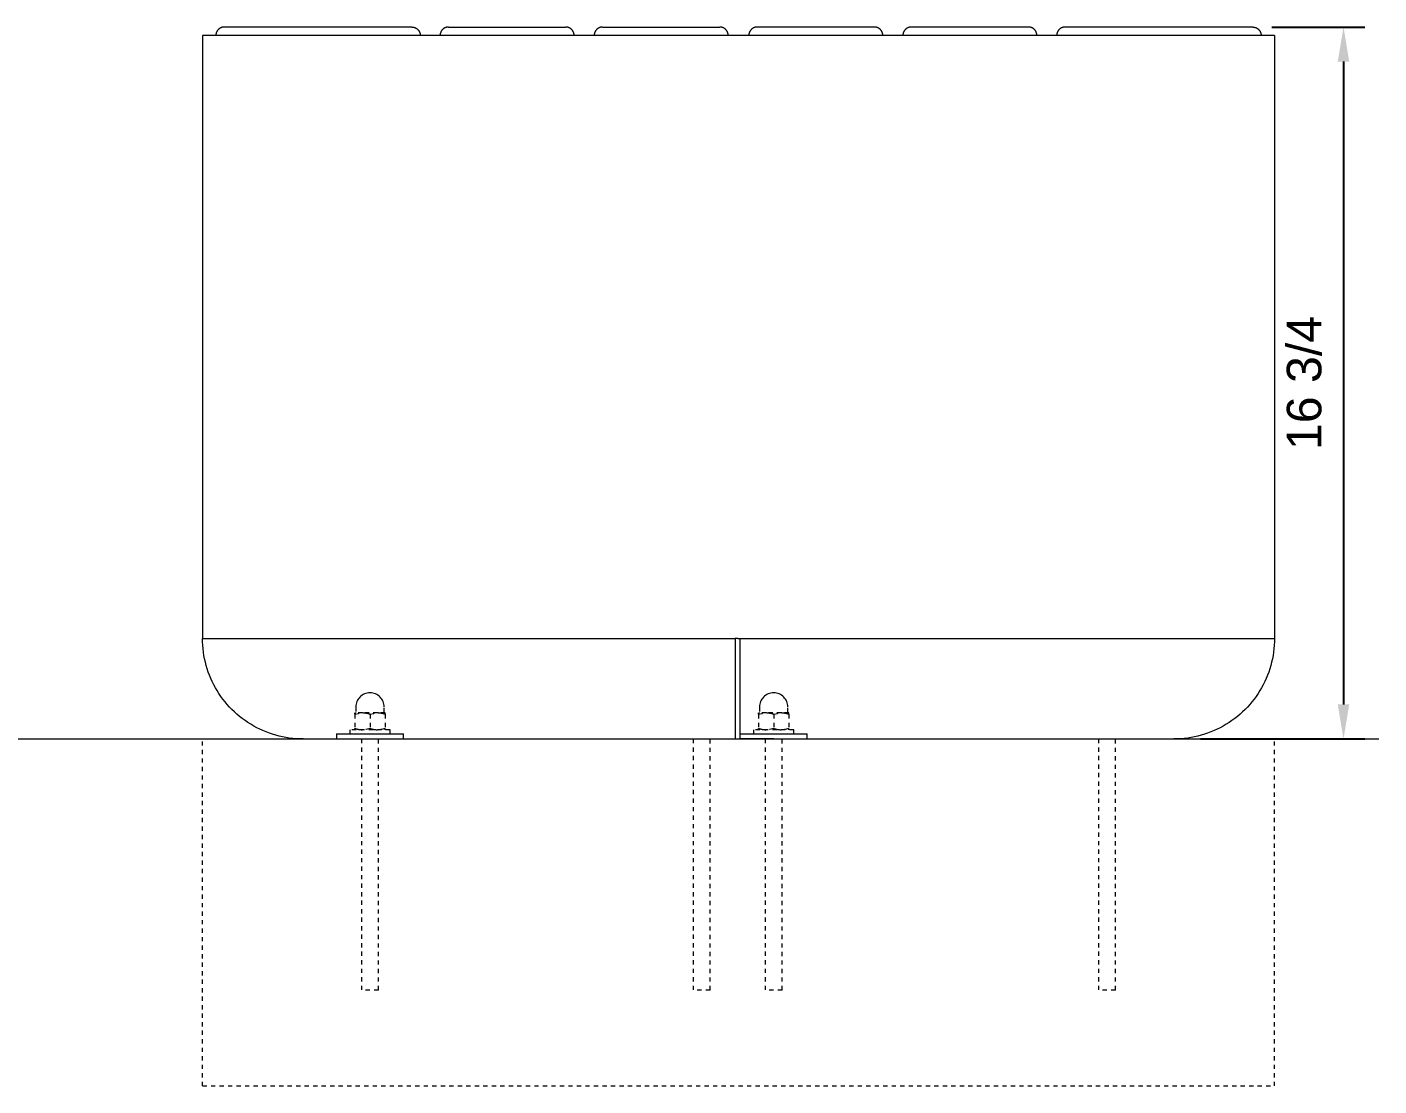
# Model space of a CAD drawing. Header units: inches. Extents: x -0.3 to 90.4, y 1.6 to 67.
# Drawn here: x 30.21 to 61.99, y 38.73 to 63.62 of the extents above; entities that cross this region are included whole.
import ezdxf

# ---------------------------------------------------------------- set-up
doc = ezdxf.new("R2010")
doc.units = ezdxf.units.IN
doc.linetypes.add('HIDDEN', pattern=[1.905, 1.27, -0.635])
for name, color, linetype, lineweight in [('ZANO_R', 7, 'Continuous', 0), ('ZANO_R_przerywana', 250, 'HIDDEN', 0), ('ZANO_W', 1, 'Continuous', 0)]:
    doc.layers.add(name, color=color, linetype=linetype, lineweight=lineweight)
doc.styles.get("Standard").update_dxf_attribs({"font": 'arial.ttf'})
doc.dimstyles.new('amerykanie', dxfattribs={"dimtxt": 50, "dimasz": 50, "dimexe": 0.5, "dimexo": 0.5, "dimgap": 1, "dimtad": 1, "dimdec": 0, "dimzin": 0, "dimlunit": 5, "dimtxsty": 'Standard', "dimcen": 0.09, "dimclrd": 1, "dimclre": 1, "dimclrt": 1, "dimazin": 0, "dimtfac": 1, "dimtdec": 0, "dimtmove": 0, "dimatfit": 3, "dimfxl": 1, "dimtzin": 0, "dimarcsym": 1})

# ---------------------------------------------------------------- blocks, each defined once
blk = doc.blocks.new('*D378')
at = {"layer": 'ZANO_W', "color": 1, "lineweight": -2}
for p, q in [((59.474, 63.62), (61.658, 63.62)), ((61.158, 62.807), (61.158, 47.698)), ((57.8, 46.886), (61.658, 46.886))]:
    blk.add_line(p, q, dxfattribs=at)
at = {"layer": 'ZANO_W', "color": 1}
for points in [[(61.293, 62.807), (61.022, 62.807), (61.158, 63.62)], [(61.022, 47.698), (61.293, 47.698), (61.158, 46.886)]]:
    blk.add_solid(points, dxfattribs=at)
at = {"layer": 'ZANO_W', "color": 1, "insert": (60.237, 55.253), "char_height": 0.8125, "attachment_point": 5, "rotation": 90}
blk.add_mtext('16 3/4', dxfattribs=at)

msp = doc.modelspace()

# ---------------------------------------------------------------- linework, layer by layer
at = {"layer": 'ZANO_R'}
for p, q in [((34.70695, 63.55705), (34.70245, 63.55206)), ((34.71162, 63.56188), (34.70695, 63.55705)), ((34.71645, 63.56655), (34.71162, 63.56188)), ((34.72144, 63.57105), (34.71645, 63.56655)), ((34.72659, 63.57539), (34.72144, 63.57105)), ((34.73187, 63.57954), (34.72659, 63.57539)), ((34.7373, 63.58351), (34.73187, 63.57954)), ((34.74285, 63.58729), (34.7373, 63.58351)), ((34.74853, 63.59088), (34.74285, 63.58729)), ((34.75434, 63.59427), (34.74853, 63.59088)), ((34.76025, 63.59747), (34.75434, 63.59427)), ((34.76627, 63.60046), (34.76025, 63.59747)), ((34.77239, 63.60324), (34.76627, 63.60046)), ((34.7786, 63.60581), (34.77239, 63.60324)), ((34.78489, 63.60817), (34.7786, 63.60581)), ((34.79127, 63.61031), (34.78489, 63.60817)), ((34.79771, 63.61224), (34.79127, 63.61031)), ((34.80421, 63.61394), (34.79771, 63.61224)), ((34.81076, 63.61542), (34.80421, 63.61394)), ((34.81737, 63.61667), (34.81076, 63.61542)), ((34.82401, 63.6177), (34.81737, 63.61667)), ((34.83068, 63.6185), (34.82401, 63.6177)), ((34.83738, 63.61908), (34.83068, 63.6185)), ((34.84409, 63.61942), (34.83738, 63.61908)), ((34.85082, 63.61954), (34.84409, 63.61942)), ((34.85099, 63.61954), (34.85082, 63.61954)), ((34.85105, 63.61954), (34.85099, 63.61954)), ((34.85108, 63.61954), (34.85105, 63.61954)), ((34.85134, 63.61954), (34.85108, 63.61954)), ((34.85142, 63.61954), (34.85134, 63.61954)), ((34.85174, 63.61954), (34.85142, 63.61954)), ((34.85189, 63.61954), (34.85174, 63.61954)), ((34.85226, 63.61954), (34.85189, 63.61954)), ((34.8525, 63.61954), (34.85226, 63.61954)), ((34.8529, 63.61954), (34.8525, 63.61954)), ((34.85325, 63.61954), (34.8529, 63.61954)), ((34.85366, 63.61954), (34.85325, 63.61954)), ((34.85413, 63.61954), (34.85366, 63.61954)), ((34.85454, 63.61954), (34.85413, 63.61954)), ((34.85515, 63.61954), (34.85454, 63.61954)), ((34.90097, 63.61954), (34.85515, 63.61954)), ((34.90826, 63.61954), (34.90097, 63.61954)), ((35.17433, 63.61954), (34.90826, 63.61954)), ((35.1932, 63.61954), (35.17433, 63.61954)), ((35.76866, 63.61954), (35.1932, 63.61954)), ((35.76946, 63.61954), (35.76866, 63.61954)), ((35.78491, 63.61954), (35.76946, 63.61954)), ((35.7856, 63.61954), (35.78491, 63.61954)), ((35.8013, 63.61954), (35.7856, 63.61954)), ((35.8019, 63.61954), (35.8013, 63.61954)), ((35.81782, 63.61954), (35.8019, 63.61954)), ((35.81834, 63.61954), (35.81782, 63.61954)), ((35.83449, 63.61954), (35.81834, 63.61954)), ((35.83493, 63.61954), (35.83449, 63.61954)), ((35.85129, 63.61954), (35.83493, 63.61954)), ((35.85166, 63.61954), (35.85129, 63.61954)), ((35.86823, 63.61954), (35.85166, 63.61954)), ((35.86854, 63.61954), (35.86823, 63.61954)), ((35.8853, 63.61954), (35.86854, 63.61954)), ((35.88556, 63.61954), (35.8853, 63.61954)), ((35.90252, 63.61954), (35.88556, 63.61954)), ((35.90274, 63.61954), (35.90252, 63.61954)), ((35.91986, 63.61954), (35.90274, 63.61954)), ((35.92005, 63.61954), (35.91986, 63.61954)), ((35.93735, 63.61954), (35.92005, 63.61954)), ((35.93752, 63.61954), (35.93735, 63.61954)), ((35.95497, 63.61954), (35.93752, 63.61954)), ((39.26026, 63.61954), (35.95497, 63.61954)), ((39.26026, 63.61954), (39.26698, 63.61942)), ((39.26698, 63.61942), (39.2737, 63.61908)), ((39.2737, 63.61908), (39.28039, 63.6185)), ((39.28039, 63.6185), (39.28707, 63.6177)), ((39.28707, 63.6177), (39.29371, 63.61667)), ((39.29371, 63.61667), (39.30031, 63.61542)), ((39.30031, 63.61542), (39.30687, 63.61394)), ((39.30687, 63.61394), (39.31337, 63.61224)), ((39.31337, 63.61224), (39.31981, 63.61031)), ((39.31981, 63.61031), (39.32619, 63.60817)), ((39.32619, 63.60817), (39.33248, 63.60581)), ((39.33248, 63.60581), (39.33869, 63.60324)), ((39.33869, 63.60324), (39.34481, 63.60046)), ((39.34481, 63.60046), (39.35083, 63.59747)), ((39.35083, 63.59747), (39.35674, 63.59427)), ((39.35674, 63.59427), (39.36254, 63.59088)), ((39.36254, 63.59088), (39.36823, 63.58729)), ((39.36823, 63.58729), (39.37378, 63.58351)), ((39.37378, 63.58351), (39.37921, 63.57954)), ((39.37921, 63.57954), (39.38449, 63.57539)), ((39.38449, 63.57539), (39.38963, 63.57105)), ((39.38963, 63.57105), (39.39462, 63.56655)), ((39.39462, 63.56655), (39.39946, 63.56188)), ((39.39946, 63.56188), (39.40413, 63.55705)), ((39.40413, 63.55705), (39.40863, 63.55206)), ((39.97651, 63.55705), (39.97201, 63.55206)), ((39.98118, 63.56188), (39.97651, 63.55705)), ((39.98601, 63.56655), (39.98118, 63.56188)), ((39.991, 63.57105), (39.98601, 63.56655)), ((39.99614, 63.57539), (39.991, 63.57105)), ((40.00143, 63.57954), (39.99614, 63.57539)), ((40.00685, 63.58351), (40.00143, 63.57954)), ((40.01241, 63.58729), (40.00685, 63.58351)), ((40.01809, 63.59088), (40.01241, 63.58729)), ((40.0239, 63.59427), (40.01809, 63.59088)), ((40.02981, 63.59747), (40.0239, 63.59427)), ((40.03583, 63.60046), (40.02981, 63.59747)), ((40.04195, 63.60324), (40.03583, 63.60046)), ((40.04816, 63.60581), (40.04195, 63.60324)), ((40.05445, 63.60817), (40.04816, 63.60581)), ((40.06082, 63.61031), (40.05445, 63.60817)), ((40.06726, 63.61224), (40.06082, 63.61031)), ((40.07377, 63.61394), (40.06726, 63.61224)), ((40.08032, 63.61542), (40.07377, 63.61394)), ((40.08693, 63.61667), (40.08032, 63.61542)), ((40.09357, 63.6177), (40.08693, 63.61667)), ((40.10024, 63.6185), (40.09357, 63.6177)), ((40.10694, 63.61908), (40.10024, 63.6185)), ((40.11365, 63.61942), (40.10694, 63.61908)), ((40.12037, 63.61954), (40.11365, 63.61942)), ((40.12037, 63.61954), (41.42422, 63.61954)), ((41.42422, 63.61954), (41.43173, 63.61954)), ((41.43173, 63.61954), (41.44583, 63.61954)), ((41.44583, 63.61954), (41.45334, 63.61954)), ((41.45334, 63.61954), (41.46745, 63.61954)), ((41.46745, 63.61954), (42.87628, 63.61954)), ((42.883, 63.61942), (42.87628, 63.61954)), ((42.88971, 63.61908), (42.883, 63.61942)), ((42.89641, 63.6185), (42.88971, 63.61908)), ((42.90308, 63.6177), (42.89641, 63.6185)), ((42.90973, 63.61667), (42.90308, 63.6177)), ((42.91633, 63.61542), (42.90973, 63.61667)), ((42.92289, 63.61394), (42.91633, 63.61542)), ((42.92939, 63.61224), (42.92289, 63.61394)), ((42.93583, 63.61031), (42.92939, 63.61224)), ((42.9422, 63.60817), (42.93583, 63.61031)), ((42.9485, 63.60581), (42.9422, 63.60817)), ((42.95471, 63.60324), (42.9485, 63.60581)), ((42.96082, 63.60046), (42.95471, 63.60324)), ((42.96684, 63.59747), (42.96082, 63.60046)), ((42.97276, 63.59427), (42.96684, 63.59747)), ((42.97856, 63.59088), (42.97276, 63.59427)), ((42.98424, 63.58729), (42.97856, 63.59088)), ((42.9898, 63.58351), (42.98424, 63.58729)), ((42.99522, 63.57954), (42.9898, 63.58351)), ((43.00051, 63.57539), (42.99522, 63.57954)), ((43.00565, 63.57105), (43.00051, 63.57539)), ((43.01064, 63.56655), (43.00565, 63.57105)), ((43.01547, 63.56188), (43.01064, 63.56655)), ((43.02014, 63.55705), (43.01547, 63.56188)), ((43.02465, 63.55206), (43.02014, 63.55705)), ((43.59856, 63.55705), (43.59405, 63.55206)), ((43.60323, 63.56188), (43.59856, 63.55705)), ((43.60806, 63.56655), (43.60323, 63.56188)), ((43.61305, 63.57105), (43.60806, 63.56655)), ((43.61819, 63.57539), (43.61305, 63.57105)), ((43.62348, 63.57954), (43.61819, 63.57539)), ((43.6289, 63.58351), (43.62348, 63.57954)), ((43.63446, 63.58729), (43.6289, 63.58351)), ((43.64014, 63.59088), (43.63446, 63.58729)), ((43.64594, 63.59427), (43.64014, 63.59088)), ((43.65186, 63.59747), (43.64594, 63.59427)), ((43.65788, 63.60046), (43.65186, 63.59747)), ((43.664, 63.60324), (43.65788, 63.60046)), ((43.67021, 63.60581), (43.664, 63.60324)), ((43.6765, 63.60817), (43.67021, 63.60581)), ((43.68287, 63.61031), (43.6765, 63.60817)), ((43.68931, 63.61224), (43.68287, 63.61031)), ((43.69581, 63.61394), (43.68931, 63.61224)), ((43.70237, 63.61542), (43.69581, 63.61394)), ((43.70897, 63.61667), (43.70237, 63.61542)), ((43.71562, 63.6177), (43.70897, 63.61667)), ((43.72229, 63.6185), (43.71562, 63.6177)), ((43.72899, 63.61908), (43.72229, 63.6185)), ((43.7357, 63.61942), (43.72899, 63.61908)), ((43.74242, 63.61954), (43.7357, 63.61942)), ((43.74242, 63.61954), (45.11285, 63.61954)), ((45.11285, 63.61954), (45.12981, 63.61954)), ((45.12981, 63.61954), (45.13445, 63.61954)), ((45.13445, 63.61954), (46.49833, 63.61954)), ((46.50505, 63.61942), (46.49833, 63.61954)), ((46.51176, 63.61908), (46.50505, 63.61942)), ((46.51846, 63.6185), (46.51176, 63.61908)), ((46.52513, 63.6177), (46.51846, 63.6185)), ((46.53177, 63.61667), (46.52513, 63.6177)), ((46.53838, 63.61542), (46.53177, 63.61667)), ((46.54493, 63.61394), (46.53838, 63.61542)), ((46.55144, 63.61224), (46.54493, 63.61394)), ((46.55788, 63.61031), (46.55144, 63.61224)), ((46.56425, 63.60817), (46.55788, 63.61031)), ((46.57054, 63.60581), (46.56425, 63.60817)), ((46.57675, 63.60324), (46.57054, 63.60581)), ((46.58287, 63.60046), (46.57675, 63.60324)), ((46.58889, 63.59747), (46.58287, 63.60046)), ((46.59481, 63.59427), (46.58889, 63.59747)), ((46.60061, 63.59088), (46.59481, 63.59427)), ((46.60629, 63.58729), (46.60061, 63.59088)), ((46.61185, 63.58351), (46.60629, 63.58729)), ((46.61727, 63.57954), (46.61185, 63.58351)), ((46.62256, 63.57539), (46.61727, 63.57954)), ((46.6277, 63.57105), (46.62256, 63.57539)), ((46.63269, 63.56655), (46.6277, 63.57105)), ((46.63752, 63.56188), (46.63269, 63.56655)), ((46.64219, 63.55705), (46.63752, 63.56188)), ((46.6467, 63.55206), (46.64219, 63.55705)), ((47.23267, 63.55705), (47.22816, 63.55206)), ((47.23734, 63.56188), (47.23267, 63.55705)), ((47.24217, 63.56655), (47.23734, 63.56188)), ((47.24716, 63.57105), (47.24217, 63.56655)), ((47.2523, 63.57539), (47.24716, 63.57105)), ((47.25759, 63.57954), (47.2523, 63.57539)), ((47.26301, 63.58351), (47.25759, 63.57954)), ((47.26857, 63.58729), (47.26301, 63.58351)), ((47.27425, 63.59088), (47.26857, 63.58729)), ((47.28005, 63.59427), (47.27425, 63.59088)), ((47.28597, 63.59747), (47.28005, 63.59427)), ((47.29199, 63.60046), (47.28597, 63.59747)), ((47.29811, 63.60324), (47.29199, 63.60046)), ((47.30432, 63.60581), (47.29811, 63.60324)), ((47.31061, 63.60817), (47.30432, 63.60581)), ((47.31698, 63.61031), (47.31061, 63.60817)), ((47.32342, 63.61224), (47.31698, 63.61031)), ((47.32992, 63.61394), (47.32342, 63.61224)), ((47.33648, 63.61542), (47.32992, 63.61394)), ((47.34308, 63.61667), (47.33648, 63.61542)), ((47.34973, 63.6177), (47.34308, 63.61667)), ((47.3564, 63.6185), (47.34973, 63.6177)), ((47.3631, 63.61908), (47.3564, 63.6185)), ((47.36981, 63.61942), (47.3631, 63.61908)), ((47.37653, 63.61954), (47.36981, 63.61942)), ((48.7404, 63.61954), (47.37653, 63.61954)), ((48.74504, 63.61954), (48.7404, 63.61954)), ((48.76201, 63.61954), (48.74504, 63.61954)), ((50.13244, 63.61954), (48.76201, 63.61954)), ((50.13916, 63.61942), (50.13244, 63.61954)), ((50.14587, 63.61908), (50.13916, 63.61942)), ((50.15257, 63.6185), (50.14587, 63.61908)), ((50.15924, 63.6177), (50.15257, 63.6185)), ((50.16588, 63.61667), (50.15924, 63.6177)), ((50.17249, 63.61542), (50.16588, 63.61667)), ((50.17904, 63.61394), (50.17249, 63.61542)), ((50.18555, 63.61224), (50.17904, 63.61394)), ((50.19199, 63.61031), (50.18555, 63.61224)), ((50.19836, 63.60817), (50.19199, 63.61031)), ((50.20465, 63.60581), (50.19836, 63.60817)), ((50.21086, 63.60324), (50.20465, 63.60581)), ((50.21698, 63.60046), (50.21086, 63.60324)), ((50.223, 63.59747), (50.21698, 63.60046)), ((50.22892, 63.59427), (50.223, 63.59747)), ((50.23472, 63.59088), (50.22892, 63.59427)), ((50.2404, 63.58729), (50.23472, 63.59088)), ((50.24596, 63.58351), (50.2404, 63.58729)), ((50.25138, 63.57954), (50.24596, 63.58351)), ((50.25667, 63.57539), (50.25138, 63.57954)), ((50.26181, 63.57105), (50.25667, 63.57539)), ((50.2668, 63.56655), (50.26181, 63.57105)), ((50.27163, 63.56188), (50.2668, 63.56655)), ((50.2763, 63.55705), (50.27163, 63.56188)), ((50.28081, 63.55206), (50.2763, 63.55705)), ((50.85471, 63.55705), (50.85021, 63.55206)), ((50.85938, 63.56188), (50.85471, 63.55705)), ((50.86422, 63.56655), (50.85938, 63.56188)), ((50.86921, 63.57105), (50.86422, 63.56655)), ((50.87435, 63.57539), (50.86921, 63.57105)), ((50.87963, 63.57954), (50.87435, 63.57539)), ((50.88506, 63.58351), (50.87963, 63.57954)), ((50.89062, 63.58729), (50.88506, 63.58351)), ((50.8963, 63.59088), (50.89062, 63.58729)), ((50.9021, 63.59427), (50.8963, 63.59088)), ((50.90801, 63.59747), (50.9021, 63.59427)), ((50.91403, 63.60046), (50.90801, 63.59747)), ((50.92015, 63.60324), (50.91403, 63.60046)), ((50.92636, 63.60581), (50.92015, 63.60324)), ((50.93266, 63.60817), (50.92636, 63.60581)), ((50.93903, 63.61031), (50.93266, 63.60817)), ((50.94547, 63.61224), (50.93903, 63.61031)), ((50.95197, 63.61394), (50.94547, 63.61224)), ((50.95853, 63.61542), (50.95197, 63.61394)), ((50.96513, 63.61667), (50.95853, 63.61542)), ((50.97177, 63.6177), (50.96513, 63.61667)), ((50.97845, 63.6185), (50.97177, 63.6177)), ((50.98515, 63.61908), (50.97845, 63.6185)), ((50.99186, 63.61942), (50.98515, 63.61908)), ((50.99858, 63.61954), (50.99186, 63.61942)), ((52.40741, 63.61954), (50.99858, 63.61954)), ((52.42152, 63.61954), (52.40741, 63.61954)), ((52.42903, 63.61954), (52.42152, 63.61954)), ((52.44313, 63.61954), (52.42903, 63.61954)), ((52.45064, 63.61954), (52.44313, 63.61954)), ((53.75448, 63.61954), (52.45064, 63.61954)), ((53.7612, 63.61942), (53.75448, 63.61954)), ((53.76792, 63.61908), (53.7612, 63.61942)), ((53.77461, 63.6185), (53.76792, 63.61908)), ((53.78129, 63.6177), (53.77461, 63.6185)), ((53.78793, 63.61667), (53.78129, 63.6177)), ((53.79453, 63.61542), (53.78793, 63.61667)), ((53.80109, 63.61394), (53.79453, 63.61542)), ((53.80759, 63.61224), (53.80109, 63.61394)), ((53.81403, 63.61031), (53.80759, 63.61224)), ((53.82041, 63.60817), (53.81403, 63.61031)), ((53.8267, 63.60581), (53.82041, 63.60817)), ((53.83291, 63.60324), (53.8267, 63.60581)), ((53.83903, 63.60046), (53.83291, 63.60324)), ((53.84505, 63.59747), (53.83903, 63.60046)), ((53.85096, 63.59427), (53.84505, 63.59747)), ((53.85676, 63.59088), (53.85096, 63.59427)), ((53.86245, 63.58729), (53.85676, 63.59088)), ((53.868, 63.58351), (53.86245, 63.58729)), ((53.87343, 63.57954), (53.868, 63.58351)), ((53.87871, 63.57539), (53.87343, 63.57954)), ((53.88385, 63.57105), (53.87871, 63.57539)), ((53.88885, 63.56655), (53.88385, 63.57105)), ((53.89368, 63.56188), (53.88885, 63.56655)), ((53.89835, 63.55705), (53.89368, 63.56188)), ((53.90285, 63.55206), (53.89835, 63.55705)), ((54.47073, 63.55705), (54.46623, 63.55206)), ((54.4754, 63.56188), (54.47073, 63.55705)), ((54.48023, 63.56655), (54.4754, 63.56188)), ((54.48522, 63.57105), (54.48023, 63.56655)), ((54.49036, 63.57539), (54.48522, 63.57105)), ((54.49565, 63.57954), (54.49036, 63.57539)), ((54.50107, 63.58351), (54.49565, 63.57954)), ((54.50663, 63.58729), (54.50107, 63.58351)), ((54.51231, 63.59088), (54.50663, 63.58729)), ((54.51812, 63.59427), (54.51231, 63.59088)), ((54.52403, 63.59747), (54.51812, 63.59427)), ((54.53005, 63.60046), (54.52403, 63.59747)), ((54.53617, 63.60324), (54.53005, 63.60046)), ((54.54238, 63.60581), (54.53617, 63.60324)), ((54.54867, 63.60817), (54.54238, 63.60581)), ((54.55504, 63.61031), (54.54867, 63.60817)), ((54.56148, 63.61224), (54.55504, 63.61031)), ((54.56799, 63.61394), (54.56148, 63.61224)), ((54.57454, 63.61542), (54.56799, 63.61394)), ((54.58115, 63.61667), (54.57454, 63.61542)), ((54.58779, 63.6177), (54.58115, 63.61667)), ((54.59446, 63.6185), (54.58779, 63.6177)), ((54.60116, 63.61908), (54.59446, 63.6185)), ((54.60787, 63.61942), (54.60116, 63.61908)), ((54.61459, 63.61954), (54.60787, 63.61942)), ((57.91989, 63.61954), (54.61459, 63.61954)), ((57.93734, 63.61954), (57.91989, 63.61954)), ((57.93751, 63.61954), (57.93734, 63.61954)), ((57.9548, 63.61954), (57.93751, 63.61954)), ((57.955, 63.61954), (57.9548, 63.61954)), ((57.97212, 63.61954), (57.955, 63.61954)), ((57.97234, 63.61954), (57.97212, 63.61954)), ((57.98929, 63.61954), (57.97234, 63.61954)), ((57.98955, 63.61954), (57.98929, 63.61954)), ((58.00632, 63.61954), (57.98955, 63.61954)), ((58.00663, 63.61954), (58.00632, 63.61954)), ((58.0232, 63.61954), (58.00663, 63.61954)), ((58.02357, 63.61954), (58.0232, 63.61954)), ((58.03993, 63.61954), (58.02357, 63.61954)), ((58.04037, 63.61954), (58.03993, 63.61954)), ((58.05652, 63.61954), (58.04037, 63.61954)), ((58.05703, 63.61954), (58.05652, 63.61954)), ((58.07296, 63.61954), (58.05703, 63.61954)), ((58.07356, 63.61954), (58.07296, 63.61954)), ((58.08925, 63.61954), (58.07356, 63.61954)), ((58.08995, 63.61954), (58.08925, 63.61954)), ((58.1054, 63.61954), (58.08995, 63.61954)), ((58.1062, 63.61954), (58.1054, 63.61954)), ((58.68166, 63.61954), (58.1062, 63.61954)), ((58.70053, 63.61954), (58.68166, 63.61954)), ((58.9666, 63.61954), (58.70053, 63.61954)), ((58.97389, 63.61954), (58.9666, 63.61954)), ((59.01971, 63.61954), (58.97389, 63.61954)), ((59.02032, 63.61954), (59.01971, 63.61954)), ((59.02073, 63.61954), (59.02032, 63.61954)), ((59.0212, 63.61954), (59.02073, 63.61954)), ((59.02161, 63.61954), (59.0212, 63.61954)), ((59.02196, 63.61954), (59.02161, 63.61954)), ((59.02235, 63.61954), (59.02196, 63.61954)), ((59.02259, 63.61954), (59.02235, 63.61954)), ((59.02296, 63.61954), (59.02259, 63.61954)), ((59.02312, 63.61954), (59.02296, 63.61954)), ((59.02344, 63.61954), (59.02312, 63.61954)), ((59.02352, 63.61954), (59.02344, 63.61954)), ((59.02377, 63.61954), (59.02352, 63.61954)), ((59.02381, 63.61954), (59.02377, 63.61954)), ((59.02387, 63.61954), (59.02381, 63.61954)), ((59.02404, 63.61954), (59.02387, 63.61954)), ((59.02404, 63.61954), (59.03076, 63.61942)), ((59.03076, 63.61942), (59.03748, 63.61908)), ((59.03748, 63.61908), (59.04417, 63.6185)), ((59.04417, 63.6185), (59.05085, 63.6177)), ((59.05085, 63.6177), (59.05749, 63.61667)), ((59.05749, 63.61667), (59.06409, 63.61542)), ((59.06409, 63.61542), (59.07065, 63.61394)), ((59.07065, 63.61394), (59.07715, 63.61224)), ((59.07715, 63.61224), (59.08359, 63.61031)), ((59.08359, 63.61031), (59.08996, 63.60817)), ((59.08996, 63.60817), (59.09626, 63.60581)), ((59.09626, 63.60581), (59.10247, 63.60324)), ((59.10247, 63.60324), (59.10859, 63.60046)), ((59.10859, 63.60046), (59.11461, 63.59747)), ((59.11461, 63.59747), (59.12052, 63.59427)), ((59.12052, 63.59427), (59.12632, 63.59088)), ((59.12632, 63.59088), (59.13201, 63.58729)), ((59.13201, 63.58729), (59.13756, 63.58351)), ((59.13756, 63.58351), (59.14299, 63.57954)), ((59.14299, 63.57954), (59.14827, 63.57539)), ((59.14827, 63.57539), (59.15341, 63.57105)), ((59.15341, 63.57105), (59.1584, 63.56655)), ((59.1584, 63.56655), (59.16324, 63.56188)), ((59.16324, 63.56188), (59.16791, 63.55705)), ((59.16791, 63.55705), (59.17241, 63.55206)), ((34.339, 63.42096), (34.339, 49.24774)), ((59.5358, 63.42096), (34.339, 63.42096)), ((34.65408, 63.42941), (34.65396, 63.42269)), ((34.65396, 63.42269), (34.65396, 63.42096)), ((34.65442, 63.43612), (34.65408, 63.42941)), ((34.655, 63.44282), (34.65442, 63.43612)), ((34.6558, 63.44949), (34.655, 63.44282)), ((34.65683, 63.45613), (34.6558, 63.44949)), ((34.65808, 63.46274), (34.65683, 63.45613)), ((34.65956, 63.46929), (34.65808, 63.46274)), ((34.66126, 63.4758), (34.65956, 63.46929)), ((34.66319, 63.48224), (34.66126, 63.4758)), ((34.66533, 63.48861), (34.66319, 63.48224)), ((34.66769, 63.4949), (34.66533, 63.48861)), ((34.67026, 63.50111), (34.66769, 63.4949)), ((34.67304, 63.50723), (34.67026, 63.50111)), ((34.67603, 63.51325), (34.67304, 63.50723)), ((34.67923, 63.51916), (34.67603, 63.51325)), ((34.68262, 63.52497), (34.67923, 63.51916)), ((34.68621, 63.53065), (34.68262, 63.52497)), ((34.68999, 63.53621), (34.68621, 63.53065)), ((34.69396, 63.54163), (34.68999, 63.53621)), ((34.69812, 63.54692), (34.69396, 63.54163)), ((34.70245, 63.55206), (34.69812, 63.54692)), ((39.40863, 63.55206), (39.41296, 63.54692)), ((39.41296, 63.54692), (39.41712, 63.54163)), ((39.41712, 63.54163), (39.42108, 63.53621)), ((39.42108, 63.53621), (39.42487, 63.53065)), ((39.42487, 63.53065), (39.42846, 63.52497)), ((39.42846, 63.52497), (39.43185, 63.51916)), ((39.43185, 63.51916), (39.43504, 63.51325)), ((39.43504, 63.51325), (39.43803, 63.50723)), ((39.43803, 63.50723), (39.44082, 63.50111)), ((39.44082, 63.50111), (39.44339, 63.4949)), ((39.44339, 63.4949), (39.44575, 63.48861)), ((39.44575, 63.48861), (39.44789, 63.48224)), ((39.44789, 63.48224), (39.44981, 63.4758)), ((39.44981, 63.4758), (39.45152, 63.46929)), ((39.45152, 63.46929), (39.453, 63.46274)), ((39.453, 63.46274), (39.45425, 63.45613)), ((39.45425, 63.45613), (39.45528, 63.44949)), ((39.45528, 63.44949), (39.45608, 63.44282)), ((39.45608, 63.44282), (39.45666, 63.43612)), ((39.45666, 63.43612), (39.457, 63.42941)), ((39.457, 63.42941), (39.45711, 63.42269)), ((39.45711, 63.42096), (39.45711, 63.42269)), ((39.92364, 63.42941), (39.92352, 63.42269)), ((39.92352, 63.42269), (39.92352, 63.42096)), ((39.92398, 63.43612), (39.92364, 63.42941)), ((39.92456, 63.44282), (39.92398, 63.43612)), ((39.92536, 63.44949), (39.92456, 63.44282)), ((39.92639, 63.45613), (39.92536, 63.44949)), ((39.92764, 63.46274), (39.92639, 63.45613)), ((39.92912, 63.46929), (39.92764, 63.46274)), ((39.93082, 63.4758), (39.92912, 63.46929)), ((39.93275, 63.48224), (39.93082, 63.4758)), ((39.93489, 63.48861), (39.93275, 63.48224)), ((39.93725, 63.4949), (39.93489, 63.48861)), ((39.93982, 63.50111), (39.93725, 63.4949)), ((39.9426, 63.50723), (39.93982, 63.50111)), ((39.94559, 63.51325), (39.9426, 63.50723)), ((39.94879, 63.51916), (39.94559, 63.51325)), ((39.95218, 63.52497), (39.94879, 63.51916)), ((39.95577, 63.53065), (39.95218, 63.52497)), ((39.95955, 63.53621), (39.95577, 63.53065)), ((39.96352, 63.54163), (39.95955, 63.53621)), ((39.96768, 63.54692), (39.96352, 63.54163)), ((39.97201, 63.55206), (39.96768, 63.54692)), ((43.02898, 63.54692), (43.02465, 63.55206)), ((43.03313, 63.54163), (43.02898, 63.54692)), ((43.0371, 63.53621), (43.03313, 63.54163)), ((43.04088, 63.53065), (43.0371, 63.53621)), ((43.04447, 63.52497), (43.04088, 63.53065)), ((43.04787, 63.51916), (43.04447, 63.52497)), ((43.05106, 63.51325), (43.04787, 63.51916)), ((43.05405, 63.50723), (43.05106, 63.51325)), ((43.05683, 63.50111), (43.05405, 63.50723)), ((43.05941, 63.4949), (43.05683, 63.50111)), ((43.06176, 63.48861), (43.05941, 63.4949)), ((43.06391, 63.48224), (43.06176, 63.48861)), ((43.06583, 63.4758), (43.06391, 63.48224)), ((43.06753, 63.46929), (43.06583, 63.4758)), ((43.06901, 63.46274), (43.06753, 63.46929)), ((43.07027, 63.45613), (43.06901, 63.46274)), ((43.0713, 63.44949), (43.07027, 63.45613)), ((43.0721, 63.44282), (43.0713, 63.44949)), ((43.07267, 63.43612), (43.0721, 63.44282)), ((43.07302, 63.42941), (43.07267, 63.43612)), ((43.07313, 63.42269), (43.07302, 63.42941)), ((43.07313, 63.42096), (43.07313, 63.42269)), ((43.54569, 63.42941), (43.54557, 63.42269)), ((43.54557, 63.42269), (43.54557, 63.42096)), ((43.54603, 63.43612), (43.54569, 63.42941)), ((43.5466, 63.44282), (43.54603, 63.43612)), ((43.5474, 63.44949), (43.5466, 63.44282)), ((43.54843, 63.45613), (43.5474, 63.44949)), ((43.54969, 63.46274), (43.54843, 63.45613)), ((43.55117, 63.46929), (43.54969, 63.46274)), ((43.55287, 63.4758), (43.55117, 63.46929)), ((43.55479, 63.48224), (43.55287, 63.4758)), ((43.55694, 63.48861), (43.55479, 63.48224)), ((43.5593, 63.4949), (43.55694, 63.48861)), ((43.56187, 63.50111), (43.5593, 63.4949)), ((43.56465, 63.50723), (43.56187, 63.50111)), ((43.56764, 63.51325), (43.56465, 63.50723)), ((43.57083, 63.51916), (43.56764, 63.51325)), ((43.57423, 63.52497), (43.57083, 63.51916)), ((43.57782, 63.53065), (43.57423, 63.52497)), ((43.5816, 63.53621), (43.57782, 63.53065)), ((43.58557, 63.54163), (43.5816, 63.53621)), ((43.58972, 63.54692), (43.58557, 63.54163)), ((43.59405, 63.55206), (43.58972, 63.54692)), ((46.65103, 63.54692), (46.6467, 63.55206)), ((46.65518, 63.54163), (46.65103, 63.54692)), ((46.65915, 63.53621), (46.65518, 63.54163)), ((46.66293, 63.53065), (46.65915, 63.53621)), ((46.66652, 63.52497), (46.66293, 63.53065)), ((46.66991, 63.51916), (46.66652, 63.52497)), ((46.67311, 63.51325), (46.66991, 63.51916)), ((46.6761, 63.50723), (46.67311, 63.51325)), ((46.67888, 63.50111), (46.6761, 63.50723)), ((46.68145, 63.4949), (46.67888, 63.50111)), ((46.68381, 63.48861), (46.68145, 63.4949)), ((46.68595, 63.48224), (46.68381, 63.48861)), ((46.68788, 63.4758), (46.68595, 63.48224)), ((46.68958, 63.46929), (46.68788, 63.4758)), ((46.69106, 63.46274), (46.68958, 63.46929)), ((46.69231, 63.45613), (46.69106, 63.46274)), ((46.69334, 63.44949), (46.69231, 63.45613)), ((46.69415, 63.44282), (46.69334, 63.44949)), ((46.69472, 63.43612), (46.69415, 63.44282)), ((46.69506, 63.42941), (46.69472, 63.43612)), ((46.69518, 63.42269), (46.69506, 63.42941)), ((46.69518, 63.42096), (46.69518, 63.42269)), ((47.1798, 63.42941), (47.17968, 63.42269)), ((47.17968, 63.42269), (47.17968, 63.42096)), ((47.18014, 63.43612), (47.1798, 63.42941)), ((47.18071, 63.44282), (47.18014, 63.43612)), ((47.18151, 63.44949), (47.18071, 63.44282)), ((47.18254, 63.45613), (47.18151, 63.44949)), ((47.1838, 63.46274), (47.18254, 63.45613)), ((47.18528, 63.46929), (47.1838, 63.46274)), ((47.18698, 63.4758), (47.18528, 63.46929)), ((47.1889, 63.48224), (47.18698, 63.4758)), ((47.19105, 63.48861), (47.1889, 63.48224)), ((47.19341, 63.4949), (47.19105, 63.48861)), ((47.19598, 63.50111), (47.19341, 63.4949)), ((47.19876, 63.50723), (47.19598, 63.50111)), ((47.20175, 63.51325), (47.19876, 63.50723)), ((47.20494, 63.51916), (47.20175, 63.51325)), ((47.20834, 63.52497), (47.20494, 63.51916)), ((47.21193, 63.53065), (47.20834, 63.52497)), ((47.21571, 63.53621), (47.21193, 63.53065)), ((47.21968, 63.54163), (47.21571, 63.53621)), ((47.22383, 63.54692), (47.21968, 63.54163)), ((47.22816, 63.55206), (47.22383, 63.54692)), ((50.28514, 63.54692), (50.28081, 63.55206)), ((50.28929, 63.54163), (50.28514, 63.54692)), ((50.29326, 63.53621), (50.28929, 63.54163)), ((50.29704, 63.53065), (50.29326, 63.53621)), ((50.30063, 63.52497), (50.29704, 63.53065)), ((50.30402, 63.51916), (50.30063, 63.52497)), ((50.30722, 63.51325), (50.30402, 63.51916)), ((50.31021, 63.50723), (50.30722, 63.51325)), ((50.31299, 63.50111), (50.31021, 63.50723)), ((50.31556, 63.4949), (50.31299, 63.50111)), ((50.31792, 63.48861), (50.31556, 63.4949)), ((50.32006, 63.48224), (50.31792, 63.48861)), ((50.32199, 63.4758), (50.32006, 63.48224)), ((50.32369, 63.46929), (50.32199, 63.4758)), ((50.32517, 63.46274), (50.32369, 63.46929)), ((50.32643, 63.45613), (50.32517, 63.46274)), ((50.32745, 63.44949), (50.32643, 63.45613)), ((50.32826, 63.44282), (50.32745, 63.44949)), ((50.32883, 63.43612), (50.32826, 63.44282)), ((50.32917, 63.42941), (50.32883, 63.43612)), ((50.32929, 63.42269), (50.32917, 63.42941)), ((50.32929, 63.42096), (50.32929, 63.42269)), ((50.80184, 63.42941), (50.80173, 63.42269)), ((50.80173, 63.42269), (50.80173, 63.42096)), ((50.80219, 63.43612), (50.80184, 63.42941)), ((50.80276, 63.44282), (50.80219, 63.43612)), ((50.80356, 63.44949), (50.80276, 63.44282)), ((50.80459, 63.45613), (50.80356, 63.44949)), ((50.80585, 63.46274), (50.80459, 63.45613)), ((50.80733, 63.46929), (50.80585, 63.46274)), ((50.80903, 63.4758), (50.80733, 63.46929)), ((50.81095, 63.48224), (50.80903, 63.4758)), ((50.81309, 63.48861), (50.81095, 63.48224)), ((50.81545, 63.4949), (50.81309, 63.48861)), ((50.81803, 63.50111), (50.81545, 63.4949)), ((50.82081, 63.50723), (50.81803, 63.50111)), ((50.8238, 63.51325), (50.82081, 63.50723)), ((50.82699, 63.51916), (50.8238, 63.51325)), ((50.83039, 63.52497), (50.82699, 63.51916)), ((50.83398, 63.53065), (50.83039, 63.52497)), ((50.83776, 63.53621), (50.83398, 63.53065)), ((50.84173, 63.54163), (50.83776, 63.53621)), ((50.84588, 63.54692), (50.84173, 63.54163)), ((50.85021, 63.55206), (50.84588, 63.54692)), ((53.90718, 63.54692), (53.90285, 63.55206)), ((53.91134, 63.54163), (53.90718, 63.54692)), ((53.91531, 63.53621), (53.91134, 63.54163)), ((53.91909, 63.53065), (53.91531, 63.53621)), ((53.92268, 63.52497), (53.91909, 63.53065)), ((53.92607, 63.51916), (53.92268, 63.52497)), ((53.92926, 63.51325), (53.92607, 63.51916)), ((53.93225, 63.50723), (53.92926, 63.51325)), ((53.93504, 63.50111), (53.93225, 63.50723)), ((53.93761, 63.4949), (53.93504, 63.50111)), ((53.93997, 63.48861), (53.93761, 63.4949)), ((53.94211, 63.48224), (53.93997, 63.48861)), ((53.94403, 63.4758), (53.94211, 63.48224)), ((53.94574, 63.46929), (53.94403, 63.4758)), ((53.94722, 63.46274), (53.94574, 63.46929)), ((53.94847, 63.45613), (53.94722, 63.46274)), ((53.9495, 63.44949), (53.94847, 63.45613)), ((53.9503, 63.44282), (53.9495, 63.44949)), ((53.95088, 63.43612), (53.9503, 63.44282)), ((53.95122, 63.42941), (53.95088, 63.43612)), ((53.95133, 63.42269), (53.95122, 63.42941)), ((53.95133, 63.42096), (53.95133, 63.42269)), ((54.41786, 63.42941), (54.41774, 63.42269)), ((54.41774, 63.42269), (54.41774, 63.42096)), ((54.4182, 63.43612), (54.41786, 63.42941)), ((54.41878, 63.44282), (54.4182, 63.43612)), ((54.41958, 63.44949), (54.41878, 63.44282)), ((54.42061, 63.45613), (54.41958, 63.44949)), ((54.42186, 63.46274), (54.42061, 63.45613)), ((54.42334, 63.46929), (54.42186, 63.46274)), ((54.42504, 63.4758), (54.42334, 63.46929)), ((54.42697, 63.48224), (54.42504, 63.4758)), ((54.42911, 63.48861), (54.42697, 63.48224)), ((54.43147, 63.4949), (54.42911, 63.48861)), ((54.43404, 63.50111), (54.43147, 63.4949)), ((54.43682, 63.50723), (54.43404, 63.50111)), ((54.43981, 63.51325), (54.43682, 63.50723)), ((54.44301, 63.51916), (54.43981, 63.51325)), ((54.4464, 63.52497), (54.44301, 63.51916)), ((54.44999, 63.53065), (54.4464, 63.52497)), ((54.45377, 63.53621), (54.44999, 63.53065)), ((54.45774, 63.54163), (54.45377, 63.53621)), ((54.4619, 63.54692), (54.45774, 63.54163)), ((54.46623, 63.55206), (54.4619, 63.54692)), ((59.17241, 63.55206), (59.17674, 63.54692)), ((59.17674, 63.54692), (59.18089, 63.54163)), ((59.18089, 63.54163), (59.18486, 63.53621)), ((59.18486, 63.53621), (59.18865, 63.53065)), ((59.18865, 63.53065), (59.19224, 63.52497)), ((59.19224, 63.52497), (59.19563, 63.51916)), ((59.19563, 63.51916), (59.19882, 63.51325)), ((59.19882, 63.51325), (59.20181, 63.50723)), ((59.20181, 63.50723), (59.2046, 63.50111)), ((59.2046, 63.50111), (59.20717, 63.4949)), ((59.20717, 63.4949), (59.20953, 63.48861)), ((59.20953, 63.48861), (59.21167, 63.48224)), ((59.21167, 63.48224), (59.21359, 63.4758)), ((59.21359, 63.4758), (59.2153, 63.46929)), ((59.2153, 63.46929), (59.21678, 63.46274)), ((59.21678, 63.46274), (59.21803, 63.45613)), ((59.21803, 63.45613), (59.21906, 63.44949)), ((59.21906, 63.44949), (59.21986, 63.44282)), ((59.21986, 63.44282), (59.22043, 63.43612)), ((59.22043, 63.43612), (59.22078, 63.42941)), ((59.22078, 63.42941), (59.22089, 63.42269)), ((59.22089, 63.42269), (59.22089, 63.42096)), ((59.53585, 63.42096), (59.53585, 49.24774)), ((34.339, 49.24774), (46.85883, 49.24774)), ((34.34052, 49.16709), (34.33914, 49.24774)), ((34.33918, 49.23467), (34.33914, 49.24774)), ((34.34465, 49.08653), (34.34052, 49.16709)), ((34.35153, 49.00617), (34.34465, 49.08653)), ((34.36115, 48.92608), (34.35153, 49.00617)), ((46.92094, 49.24774), (46.85883, 49.24774)), ((46.85883, 49.24774), (46.85883, 49.24478)), ((46.85883, 49.24478), (46.85883, 46.88258)), ((46.92094, 49.24774), (59.53562, 49.24774)), ((46.97694, 49.24774), (46.97694, 49.24478)), ((46.97694, 46.88258), (46.97694, 49.24478)), ((59.52361, 49.00617), (59.51399, 48.92608)), ((59.53049, 49.08653), (59.52361, 49.00617)), ((59.53462, 49.16709), (59.53049, 49.08653)), ((59.53599, 49.24774), (59.53462, 49.16709)), ((59.53599, 49.24774), (59.53562, 49.24774)), ((34.37349, 48.84637), (34.36115, 48.92608)), ((34.38855, 48.76713), (34.37349, 48.84637)), ((34.40631, 48.68845), (34.38855, 48.76713)), ((34.42674, 48.61042), (34.40631, 48.68845)), ((59.46883, 48.68845), (59.4484, 48.61042)), ((59.48659, 48.76713), (59.46883, 48.68845)), ((59.50165, 48.84637), (59.48659, 48.76713)), ((59.51399, 48.92608), (59.50165, 48.84637)), ((34.44982, 48.53313), (34.42674, 48.61042)), ((34.47553, 48.45668), (34.44982, 48.53313)), ((34.50384, 48.38115), (34.47553, 48.45668)), ((34.53471, 48.30663), (34.50384, 48.38115)), ((34.5681, 48.23321), (34.53471, 48.30663)), ((59.34043, 48.30663), (59.30704, 48.23321)), ((59.3713, 48.38115), (59.34043, 48.30663)), ((59.3996, 48.45668), (59.3713, 48.38115)), ((59.42531, 48.53313), (59.3996, 48.45668)), ((59.4484, 48.61042), (59.42531, 48.53313)), ((34.60398, 48.16097), (34.5681, 48.23321)), ((34.64231, 48.08999), (34.60398, 48.16097)), ((34.68303, 48.02037), (34.64231, 48.08999)), ((34.72611, 47.95218), (34.68303, 48.02037)), ((59.1921, 48.02037), (59.14902, 47.95218)), ((59.23283, 48.08999), (59.1921, 48.02037)), ((59.27116, 48.16097), (59.23283, 48.08999)), ((59.30704, 48.23321), (59.27116, 48.16097)), ((34.7715, 47.8855), (34.72611, 47.95218)), ((34.81913, 47.82041), (34.7715, 47.8855)), ((34.86896, 47.75698), (34.81913, 47.82041)), ((34.92092, 47.69529), (34.86896, 47.75698)), ((34.97496, 47.63541), (34.92092, 47.69529)), ((58.95421, 47.69529), (58.90017, 47.63541)), ((59.00618, 47.75698), (58.95421, 47.69529)), ((59.05601, 47.82041), (59.00618, 47.75698)), ((59.10364, 47.8855), (59.05601, 47.82041)), ((59.14902, 47.95218), (59.10364, 47.8855)), ((35.03102, 47.5774), (34.97496, 47.63541)), ((35.08902, 47.52135), (35.03102, 47.5774)), ((35.1489, 47.46731), (35.08902, 47.52135)), ((35.21059, 47.41535), (35.1489, 47.46731)), ((35.27402, 47.36552), (35.21059, 47.41535)), ((35.33911, 47.31789), (35.27402, 47.36552)), ((58.60112, 47.36552), (58.53603, 47.31789)), ((58.66455, 47.41535), (58.60112, 47.36552)), ((58.72624, 47.46731), (58.66455, 47.41535)), ((58.78612, 47.52135), (58.72624, 47.46731)), ((58.84412, 47.5774), (58.78612, 47.52135)), ((58.90017, 47.63541), (58.84412, 47.5774)), ((35.40579, 47.2725), (35.33911, 47.31789)), ((35.47398, 47.22942), (35.40579, 47.2725)), ((35.54361, 47.1887), (35.47398, 47.22942)), ((35.61458, 47.15037), (35.54361, 47.1887)), ((35.68682, 47.11449), (35.61458, 47.15037)), ((35.76024, 47.08109), (35.68682, 47.11449)), ((35.83476, 47.05023), (35.76024, 47.08109)), ((35.91029, 47.02192), (35.83476, 47.05023)), ((58.04037, 47.05023), (57.96484, 47.02192)), ((58.11489, 47.08109), (58.04037, 47.05023)), ((58.18832, 47.11449), (58.11489, 47.08109)), ((58.26056, 47.15037), (58.18832, 47.11449)), ((58.33153, 47.1887), (58.26056, 47.15037)), ((58.40115, 47.22942), (58.33153, 47.1887)), ((58.46934, 47.2725), (58.40115, 47.22942)), ((58.53603, 47.31789), (58.46934, 47.2725)), ((35.98675, 46.99621), (35.91029, 47.02192)), ((36.06403, 46.97313), (35.98675, 46.99621)), ((36.14206, 46.9527), (36.06403, 46.97313)), ((36.22074, 46.93494), (36.14206, 46.9527)), ((36.29998, 46.91988), (36.22074, 46.93494)), ((36.37969, 46.90753), (36.29998, 46.91988)), ((36.45978, 46.89792), (36.37969, 46.90753)), ((36.54015, 46.89104), (36.45978, 46.89792)), ((36.6207, 46.88691), (36.54015, 46.89104)), ((36.70135, 46.88553), (36.6207, 46.88691)), ((36.70135, 46.88553), (37.48861, 46.88553)), ((37.48861, 47.00364), (37.48861, 46.88553)), ((37.48861, 47.00364), (38.27601, 47.00364)), ((37.48861, 46.88553), (38.27601, 46.88553)), ((38.27601, 47.00364), (39.06341, 47.00364)), ((38.27601, 46.88553), (39.06341, 46.88553)), ((39.06341, 46.88553), (39.06341, 47.00364)), ((39.06341, 46.88553), (46.85883, 46.88553)), ((46.97694, 46.88258), (46.85883, 46.88258)), ((46.97694, 47.00364), (47.76434, 47.00364)), ((47.76434, 46.88553), (46.97694, 46.88553)), ((47.76434, 47.00364), (48.55174, 47.00364)), ((47.76434, 46.88553), (48.55174, 46.88553)), ((48.55174, 46.88553), (48.55174, 47.00364)), ((48.55174, 46.88553), (57.17379, 46.88553)), ((57.25444, 46.88691), (57.17379, 46.88553)), ((57.33499, 46.89104), (57.25444, 46.88691)), ((57.41536, 46.89792), (57.33499, 46.89104)), ((57.49544, 46.90753), (57.41536, 46.89792)), ((57.57515, 46.91988), (57.49544, 46.90753)), ((57.65439, 46.93494), (57.57515, 46.91988)), ((57.73307, 46.9527), (57.65439, 46.93494)), ((57.8111, 46.97313), (57.73307, 46.9527)), ((57.88839, 46.99621), (57.8111, 46.97313)), ((57.96484, 47.02192), (57.88839, 46.99621))]:
    msp.add_line(p, q, dxfattribs=at)
msp.add_lwpolyline([(-0.29487, 46.88553), (61.99136, 46.88553)], dxfattribs=at)
at = {"layer": 'ZANO_R_przerywana', "ltscale": 0.05}
for p, q in [((37.92172, 47.46412), (37.92172, 47.49577)), ((38.09889, 47.49577), (37.92172, 47.49577)), ((37.92172, 47.46412), (37.92172, 47.13371)), ((37.94141, 47.63356), (37.94141, 47.50561)), ((38.45322, 47.49577), (38.09889, 47.49577)), ((38.27605, 47.46412), (38.27605, 47.13371)), ((38.63038, 47.49577), (38.45322, 47.49577)), ((38.6107, 47.50561), (38.6107, 47.63356)), ((38.63038, 47.46412), (38.63038, 47.49577)), ((38.63038, 47.46412), (38.63038, 47.13371)), ((47.41005, 47.46412), (47.41005, 47.49577)), ((47.58721, 47.49577), (47.41005, 47.49577)), ((47.41005, 47.46412), (47.41005, 47.13371)), ((47.42973, 47.63356), (47.42973, 47.50561)), ((47.94155, 47.49577), (47.58721, 47.49577)), ((47.76438, 47.46412), (47.76438, 47.13371)), ((48.11871, 47.49577), (47.94155, 47.49577)), ((48.09903, 47.50561), (48.09903, 47.63356)), ((48.11871, 47.46412), (48.11871, 47.49577)), ((48.11871, 47.46412), (48.11871, 47.13371)), ((37.80361, 47.10207), (37.80361, 47.00364)), ((38.74849, 47.10207), (37.80361, 47.10207)), ((37.92172, 47.10207), (37.92172, 47.13371)), ((38.63038, 47.10207), (38.63038, 47.13371)), ((38.74849, 47.00364), (38.74849, 47.10207)), ((47.29194, 47.10207), (47.29194, 47.00364)), ((48.23682, 47.10207), (47.29194, 47.10207)), ((47.41005, 47.10207), (47.41005, 47.13371)), ((48.11871, 47.10207), (48.11871, 47.13371)), ((48.23682, 47.00364), (48.23682, 47.10207)), ((38.0792, 46.88553), (38.0792, 40.98002)), ((38.4729, 40.98002), (38.4729, 46.88553)), ((45.87427, 46.88553), (45.87427, 40.98002)), ((46.26797, 40.98002), (46.26797, 46.88553)), ((47.56753, 46.88553), (47.56753, 40.98002)), ((47.96123, 40.98002), (47.96123, 46.88553)), ((55.40168, 46.88553), (55.40168, 40.98002)), ((55.79539, 40.98002), (55.79539, 46.88553)), ((38.4729, 40.98002), (38.0792, 40.98002)), ((46.26797, 40.98002), (45.87427, 40.98002)), ((47.96123, 40.98002), (47.56753, 40.98002)), ((55.79539, 40.98002), (55.40168, 40.98002))]:
    msp.add_line(p, q, dxfattribs=at)
at = {"layer": 'ZANO_R_przerywana', "ltscale": 0.05, "flags": 128}
for points in [[(37.92172, 47.46412), (38.00852, 47.48708), (38.09889, 47.49577)], [(38.27605, 47.46412), (38.36285, 47.48708), (38.45322, 47.49577)], [(47.41005, 47.46412), (47.49685, 47.48708), (47.58721, 47.49577)], [(47.76438, 47.46412), (47.85118, 47.48708), (47.94155, 47.49577)], [(38.27605, 47.13371), (38.18925, 47.11075), (38.09889, 47.10207)], [(38.63038, 47.13371), (38.54358, 47.11075), (38.45322, 47.10207)], [(47.76438, 47.13371), (47.67758, 47.11075), (47.58721, 47.10207)], [(48.11871, 47.13371), (48.03191, 47.11075), (47.94155, 47.10207)]]:
    msp.add_lwpolyline(points, dxfattribs=at)
at = {"layer": 'ZANO_R_przerywana', "ltscale": 0.05}
for points in [[(34.33904, 38.72842), (34.33904, 46.87247)], [(59.53589, 38.72842), (59.53589, 46.87247)], [(34.33904, 38.72842), (59.53589, 38.72842)]]:
    msp.add_lwpolyline(points, dxfattribs=at)
at = {"layer": 'ZANO_R_przerywana'}
for centre, radius, start, end in [((38.27605, 47.63356), 0.33465, 0, 180), ((47.76438, 47.63356), 0.33465, 0, 180), ((37.93156, 47.50561), 0.00984, 270, 0), ((38.09436, 46.95869), 0.53709, 70.226911, 89.51668), ((38.44869, 46.95869), 0.53709, 70.226929, 89.516663), ((38.62054, 47.50561), 0.00984, 180, 270), ((47.41989, 47.50561), 0.00984, 270, 0), ((47.58268, 46.95869), 0.53709, 70.226911, 89.51668), ((47.93701, 46.95869), 0.53709, 70.226929, 89.516663), ((48.10887, 47.50561), 0.00984, 180, 270), ((38.10342, 47.63917), 0.53712, 250.227875, 269.516419), ((38.45775, 47.63917), 0.53713, 250.227928, 269.516399), ((47.59175, 47.63917), 0.53712, 250.227875, 269.516419), ((47.94608, 47.63917), 0.53713, 250.227928, 269.516399)]:
    msp.add_arc(centre, radius, start, end, dxfattribs=at)

# ---------------------------------------------------------------- dimensions: what is measured, and where the dimension line sits
at = {"layer": 'ZANO_W'}
dim = msp.add_linear_dim(base=(61.15784, 46.88595), p1=(58.97389, 63.61954), p2=(57.29988, 46.88595), angle=90, dimstyle='amerykanie', override={"dimtxt": 0.8125, "dimasz": 0.8125, "dimgap": 0.5, "dimdec": 4, "dimaunit": 1, "dimadec": 1, "dimtdec": 4, "dimtmove": 1, "dimfrac": 2}, dxfattribs=at)
dim.commit()
dim.dimension.update_dxf_attribs({"geometry": '*D378', "text_midpoint": (60.23746, 55.25274)})

doc.saveas('drawing.dxf')
